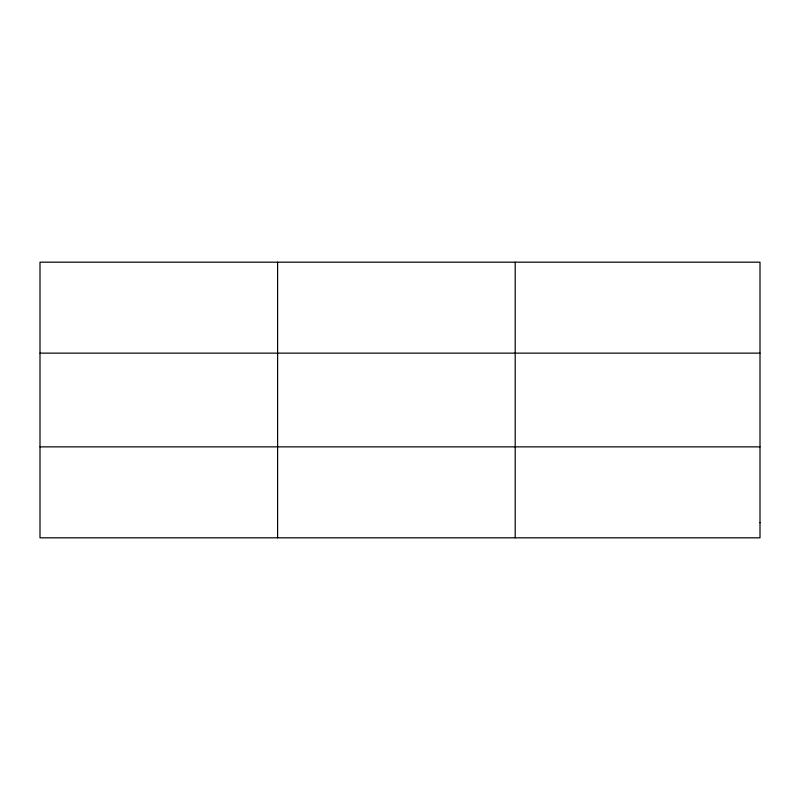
<?xml version="1.0" encoding="UTF-8"?>
<svg xmlns="http://www.w3.org/2000/svg" width="800" height="800" viewBox="0 0 800 800"><rect width="100%" height="100%" fill="white"/><g stroke="black" fill="none" stroke-linecap="round" stroke-linejoin="round"><path stroke-width="1.2" d="M277.6 262.18L277.6 537.82M515.2 262.18L515.2 537.82M40 353.14L760 353.14M40 446.86L760 446.86M760 522.66L760 537.82L40 537.82L40 262.18L760 262.18L760 522.66"/></g></svg>
